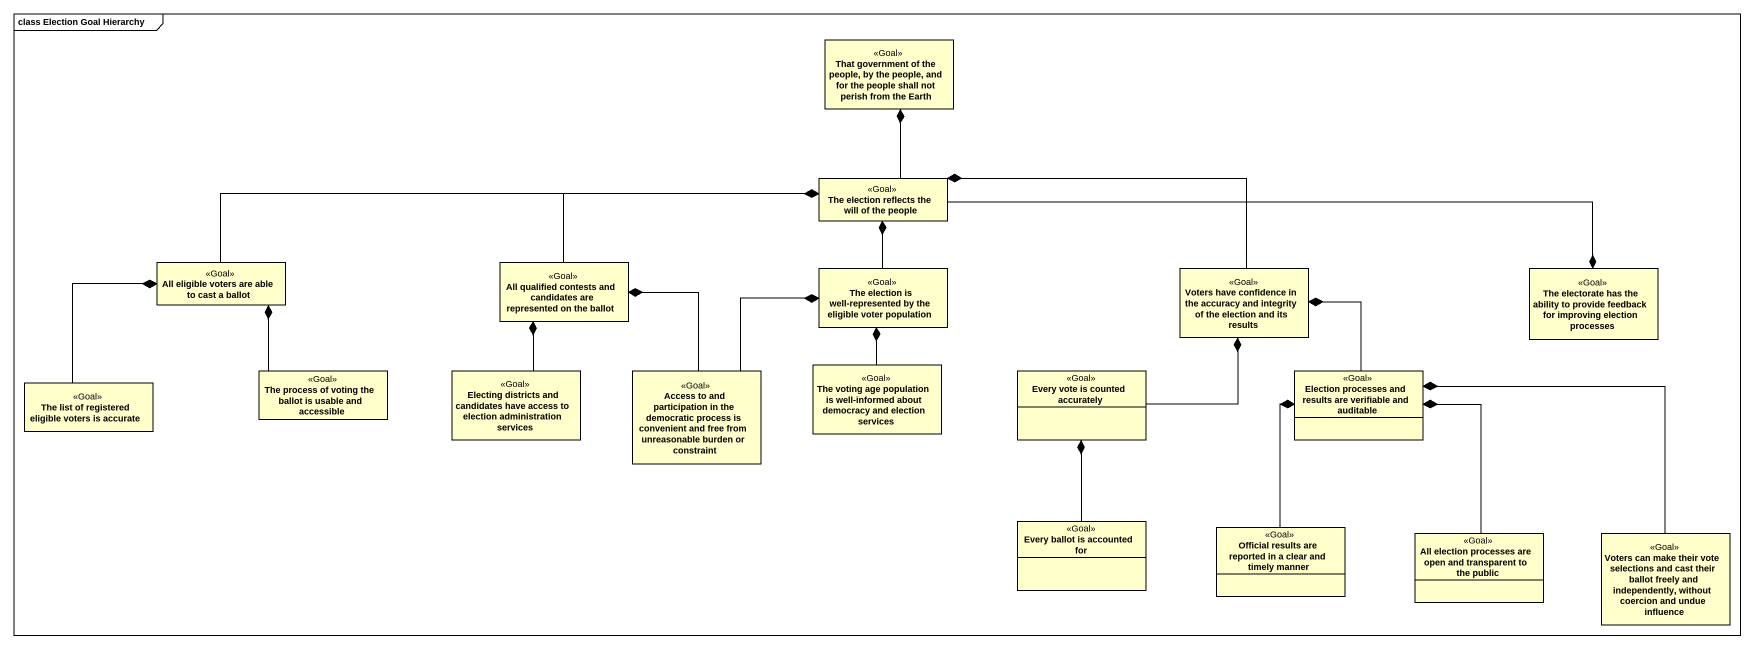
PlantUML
@startuml
mainframe class Election Goal Hierarchy
hide circle
hide empty members
class "That government of the people, by the people, and for the people shall not perish from the Earth" as That_government_of_the <<Goal>>
class "The election reflects the will of the people" as The_election_reflects_the <<Goal>>
class "All eligible voters are able to cast a ballot" as All_eligible_voters_are <<Goal>>
class "All qualified contests and candidates are represented on the ballot" as All_qualified_contests_and <<Goal>>
class "The election is well-represented by the eligible voter population" as The_election_is_well <<Goal>>
class "Voters have confidence in the accuracy and integrity of the election and its results" as Voters_have_confidence_in <<Goal>>
class "The electorate has the ability to provide feedback for improving election processes" as The_electorate_has_the <<Goal>>
class "The list of registered eligible voters is accurate" as The_list_of_registered <<Goal>>
class "The process of voting the ballot is usable and accessible" as The_process_of_voting_the <<Goal>>
class "Electing districts and candidates have access to election administration services" as Electing_districts_and <<Goal>>
class "Access to and participation in the democratic process is convenient and free from unreasonable burden or constraint" as Access_to_and_participation <<Goal>>
class "The voting age population is well-informed about democracy and election services" as The_voting_age_population <<Goal>>
class "Every vote is counted accurately" as Every_vote_is_counted <<Goal>>
class "Election processes and results are verifiable and auditable" as Election_processes_and <<Goal>>
class "Every ballot is accounted for" as Every_ballot_is_accounted <<Goal>>
class "Official results are reported in a clear and timely manner" as Official_results_are <<Goal>>
class "All election processes are open and transparent to the public" as All_election_processes_are <<Goal>>
class "Voters can make their vote selections and cast their ballot freely and independently, without coercion and undue influence" as Voters_can_make_their_vote <<Goal>>
That_government_of_the *-- The_election_reflects_the
The_election_reflects_the *-left- All_eligible_voters_are
The_election_reflects_the *-left- All_qualified_contests_and
The_election_reflects_the *-- The_election_is_well
The_election_reflects_the *-right- Voters_have_confidence_in
All_eligible_voters_are *-- The_list_of_registered
All_eligible_voters_are *-- The_process_of_voting_the
All_qualified_contests_and *-- Electing_districts_and
All_qualified_contests_and *-- Access_to_and_participation
The_election_is_well *-- Access_to_and_participation
The_election_is_well *-- The_voting_age_population
Voters_have_confidence_in *-- Every_vote_is_counted
Voters_have_confidence_in *-- Election_processes_and
The_electorate_has_the *-left- The_election_reflects_the
Every_vote_is_counted *-- Every_ballot_is_accounted
Election_processes_and *-- Official_results_are
Election_processes_and *-- All_election_processes_are
Election_processes_and *-right- Voters_can_make_their_vote
@enduml
